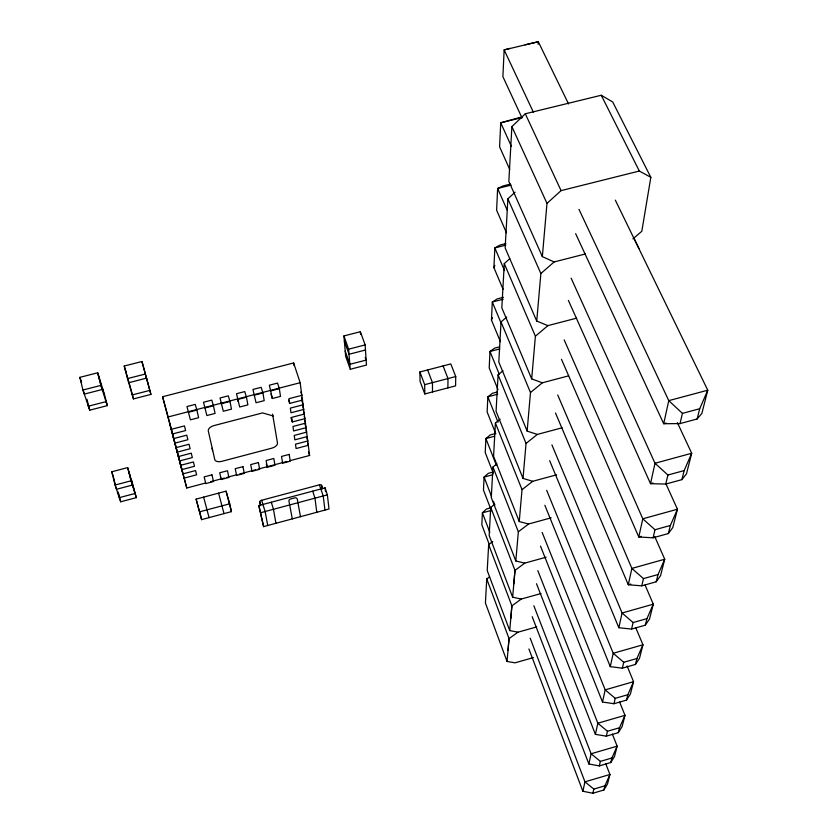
<?xml version="1.0" encoding="UTF-8"?>
<svg xmlns="http://www.w3.org/2000/svg" width="835" height="835" viewBox="0 0 835 835"><rect width="100%" height="100%" fill="white"/><g stroke="black" fill="none" stroke-linecap="round" stroke-linejoin="round"><path stroke-width="1.25" d="M447.904 387.889L447.988 378.579L443.082 365.918M455.733 376.543L455.586 385.874L424.806 393.963L420.047 381.324L419.88 371.972L450.796 363.914L455.733 376.543L424.681 384.674L424.806 393.963M500.415 341.682L491.46 320.045L492.306 302.03L497.232 298.899L503.421 297.312M503.077 289.286L493.913 267.67L494.842 247.922L499.988 245.072L505.874 243.58M489.654 576.787L486.753 578.968L485.417 603.006L507.043 661.456L515.028 662.823L533.461 657.583M492.681 541.518L488.663 544.608L487.222 570.555L509.736 630.592L518.013 632.178L536.686 626.918M494.497 504.455L490.73 507.409L489.174 535.517L512.648 597.213L521.249 599.05L541.007 593.528M496.908 463.863L492.974 467.026L491.283 497.556L515.811 560.984L524.756 563.124L546.121 557.206M500.102 419.16L495.416 423.021L493.568 456.296L519.245 521.541L528.565 524.015L551.152 517.825M503.004 370.719L498.088 374.873L496.073 411.3L523.013 478.413L532.73 481.294L556.632 474.812M506.709 317.049L501.031 321.986L498.808 362.025L527.135 431.09L537.302 434.43L562.112 427.791M509.799 258.662L504.277 263.609L501.825 307.823L531.686 378.902L542.332 382.795L568.666 375.844M515.101 192.175L507.878 198.855L505.154 247.932L536.728 321.068L547.917 325.619L576.651 318.145M632.93 238.862L641.812 231.285L650.83 177.323L612.702 101.964L601.263 95.253L525.298 113.779L511.886 126.617L508.849 181.414L542.343 256.616L554.116 261.95L585.429 253.955M538.126 44.307L538.304 41.75L525.1 44.787M508.024 650.194L509.037 638.598L486.753 578.968M510.801 618.422L511.886 605.876L488.663 544.608M513.796 584.009L514.986 570.399L490.73 507.409M507.043 661.456L509.037 638.598L518.013 632.178M509.736 630.592L511.886 605.876L521.249 599.05M512.648 597.213L514.986 570.399L524.756 563.124M515.811 560.984L518.347 531.801L492.974 467.026M519.245 521.541L522.021 489.654L495.416 423.021M523.013 478.413L526.05 443.448L498.088 374.873M527.135 431.09L530.486 392.544L501.031 321.986M531.686 378.902L535.402 336.223L504.277 263.609M536.728 321.068L540.871 273.546L507.878 198.855M542.343 256.616L546.988 203.375L511.886 126.617M605.667 763.576L609.936 774.483L607.515 783.981L603.872 789.993L592.86 793.25L582.882 791.256L584.949 781.842L530.194 638.211M612.347 734.069L617.148 746.156L614.518 756.458L610.771 762.532L599.311 765.904L588.873 763.983L591.128 753.765L533.847 605.73M619.633 702.068L624.987 715.334L622.138 726.554L618.276 732.681L606.314 736.167L595.397 734.351L597.839 723.225L537.813 570.597M627.116 666.017L633.556 681.684L630.435 693.958L626.469 700.106L613.965 703.728L602.505 702.026L605.177 689.867L542.145 532.438M635.884 627.983L642.95 644.797L639.516 658.262L635.435 664.43L622.346 668.188L610.281 666.643L613.214 653.283L546.674 490.302M645.079 585.064L653.294 604.175L649.505 619.027L645.298 625.175L631.573 629.079L618.839 627.732L622.075 613.005L551.925 444.909M592.86 793.25L593.842 789.085L604.916 785.818L609.936 774.483L584.949 781.842L593.842 789.085M599.311 765.904L600.375 761.384L611.909 758.003L617.148 746.156L591.128 753.765L600.375 761.384M606.314 736.167L607.473 731.251L619.518 727.744L624.987 715.334L597.839 723.225L607.473 731.251M613.965 703.728L615.238 698.342L627.826 694.71L633.556 681.684L605.177 689.867L615.238 698.342M622.346 668.188L623.745 662.28L636.928 658.502L642.95 644.797L613.214 653.283L623.745 662.28M631.573 629.079L633.107 622.555L646.948 618.631L653.294 604.175L622.075 613.005L633.107 622.555M555.505 413.001L628.285 584.75L641.76 585.846L643.472 578.613L658.032 574.532L664.733 559.231L654.734 536.55M561.475 359.29L638.785 537.009L653.095 537.792L654.995 529.734L670.359 525.466L677.456 509.225L666.163 484.331M568.384 300.381L650.517 483.684L665.766 484.06L667.896 475.021L655.005 463.258L571.14 278.201M575.639 233.654L663.7 423.721L680.024 423.595L682.435 413.377L668.772 400.643L578.979 209.334M603.872 789.993L604.916 785.818M610.771 762.532L611.909 758.003M618.276 732.681L619.518 727.744M626.469 700.106L627.826 694.71M635.435 664.43L636.928 658.502M645.298 625.175L646.948 618.631M641.76 585.846L656.206 581.786L658.032 574.532M653.095 537.792L668.334 533.555L670.359 525.466M665.766 484.06L681.882 479.645L684.168 470.575L691.704 453.259L677.342 422.604M680.024 423.595L697.131 418.982L699.709 408.722L707.767 390.206L615.332 200.139M493.913 267.67L494.852 265.373M491.46 320.045L492.431 317.665M656.206 581.786L660.537 575.691L664.733 559.231L631.876 568.416L628.285 584.75L630.769 584.051M668.334 533.555L672.791 527.574L677.456 509.225L642.793 518.806L638.785 537.009L641.217 536.341M681.882 479.645L686.474 473.842L691.704 453.259L655.005 463.258L650.517 483.684L652.991 483.006M697.131 418.982L701.849 413.44L707.767 390.206L668.772 400.643L663.7 423.721L666.163 423.063M546.988 203.375L561.078 190.62L639.328 171.039L650.83 177.323M540.871 273.546L554.116 261.95M535.402 336.223L547.917 325.619M530.486 392.544L542.332 382.795M526.05 443.448L537.302 434.43M522.021 489.654L532.73 481.294M518.347 531.801L528.565 524.015M667.896 475.021L684.168 470.575M490.99 507.774L486.481 508.995L482.4 512.836L481.837 524.871L489.216 544.326M490.834 510.54L482.4 512.836L489.821 532.312M682.435 413.377L699.709 408.722M263.609 526.603L329.011 508.995L327.362 494.842L325.076 487.838L258.84 505.561L263.609 526.603L258.84 505.561M492.974 472.099L488.308 473.351L484.081 477.119L483.465 490.082L491.429 510.769M492.838 474.75L484.081 477.119L491.585 496.533M260.437 505.582L259.748 501.918A2.15 1.106 -16.6 0 1 261.616 500.269L319.398 484.832A2.129 1.106 -17.9 0 1 321.59 485.385L322.602 488.517M201.621 519.61L231.441 511.636L229.709 503.797L226.055 491.157L196.11 499.121L201.621 519.61L196.11 499.121M260.958 512.638L327.362 494.842M199.628 511.824L229.709 503.797M495.124 433.605L490.281 434.899L485.886 438.563L485.229 452.57L493.297 473.215M494.539 436.246L485.886 438.563L496.366 465.21M182.98 473.883L195.557 470.564L196.611 474.823L184.097 478.121M496.95 392.095L492.399 393.295L487.849 396.813L487.139 411.989L495.792 433.751M497.65 394.224L487.849 396.813L498.036 422.239M120.678 501.783L136.366 497.629L127.661 467.61L111.765 471.775L115.053 485.041L120.678 501.783L118.601 493.433M180.339 464.093L186.779 488.005L205.577 483.027M210.587 481.701L224.375 478.048M226.88 477.38L236.91 474.729M239.415 474.061L255.708 469.75M258.213 469.082L287.042 461.452M289.547 460.784L309.608 455.472L300.162 382.712L293.638 362.954L162.585 396.74L182.583 472.641M221.212 479.499L228.915 477.453L227.464 470.742L219.709 472.787L221.212 479.499L220.586 477.328M267.304 467.287L274.955 465.252L273.828 458.478L266.125 460.513L267.304 467.287L266.313 464.062M290.893 417.573L292.302 421.946L304.952 418.638L304.243 416.456M178.429 456.536L191.236 453.175L192.332 457.58L179.588 460.93M115.053 485.041L131.022 480.835L136.366 497.629M181.853 469.604L194.492 466.274L193.417 461.953L180.725 465.283L176.905 450.973M307.28 436.559L294.849 439.836L294.223 435.421L306.706 432.133L305.996 429.973M272.356 398.514L280.497 396.395L279.339 388.672L277.544 383.088L269.361 385.206L272.356 398.514L270.947 394.057M171.3 429.336L184.462 425.902L185.61 430.557L172.511 433.97M499.455 346.88L494.717 348.122L489.978 351.462L489.206 367.974L497.994 389.653M288.597 400.111L289.672 403.42L302.552 400.059L301.821 397.857M499.737 348.926L489.978 351.462L499.351 374.404M174.912 443.124L187.896 439.721L186.758 435.16L173.722 438.563L169.745 423.679M176.091 447.633L189.013 444.251L190.129 448.729L177.27 452.111L173.367 437.509M365.469 350.022L349.02 354.27L344.354 341.056M350.241 369.268L366.471 365.062L365.125 344.918L360.376 331.714L343.926 335.931L345.638 356.159L350.241 369.268L348.602 349.176L343.926 335.931M162.585 396.74L168.148 416.957L300.162 382.712M188.564 412.229L196.862 410.068L198.636 417.688L190.39 419.828L186.957 406.551L195.233 404.401L196.862 410.068M205.159 407.918L213.436 405.768L211.777 400.122L203.51 402.261L206.861 415.548L215.086 413.408L213.436 405.768M221.713 403.629L229.969 401.478L228.279 395.842L220.033 397.982L223.3 411.269L231.493 409.14L229.969 401.478M238.226 399.339L246.471 397.199L244.738 391.584L236.514 393.713L239.687 407.01L247.87 404.881L246.471 397.199M254.706 395.07L262.921 392.93L261.167 387.325L252.953 389.454L256.042 402.752L264.204 400.633L262.921 392.93M271.135 390.801L279.339 388.672M510.049 48.378L504.152 49.902L502.889 76.632L522.032 117.954M503.275 299.212L492.306 302.03L501.324 323.646M132.274 394.913L149.82 390.394M104.187 393.556L97.695 372.796L79.847 377.347L82.947 389.997L89.721 410.173L107.308 405.643L104.156 393.17M127.463 378.224L133.443 398.911L150.916 394.412L147.565 382.033M348.602 349.176L365.125 344.918M141.96 361.513L145.353 374.028L127.525 378.589L124.227 366.033L141.96 361.513L147.659 382.399M82.947 389.997L100.878 385.405L107.308 405.643M146.48 378.161L128.726 382.712L128.36 381.313M505.853 245.135L494.842 247.922L504.559 270.644M510.415 184.107L503.004 185.954L497.639 188.459L496.616 210.19L506.48 232.85M511.187 185.088L497.639 188.459L507.075 209.929M520.633 117.234L500.729 122.797L499.591 146.835L509.726 169.442M521.906 117.62L500.729 122.797L511.479 146.522M273.149 415.966L262.576 412.908L213.979 425.589A6.701 3.757 -15.7 0 0 208.301 430.975L214.762 459.542A6.513 3.549 -15.8 0 0 221.818 461.337L271.824 448.155A6.471 3.538 -17 0 0 277.481 443.02L272.596 414.212M643.472 578.613L631.876 568.416L557.738 395.018M654.995 529.734L642.793 518.806L564.189 339.918M601.263 95.253L639.328 171.039M633.838 237.954L638.942 248.444M568.552 103.937L538.304 41.75L504.152 49.902L533.523 112.495M525.298 113.779L561.078 190.62M549.67 460.669L618.839 627.732M544.858 505.269L610.281 666.643M540.495 546.132L602.505 702.026M536.508 583.738L595.397 734.351M493.464 501.386L494.873 505.018M532.187 616.679L588.873 763.983M427.624 369.957L432.457 382.639L432.509 391.939M528.899 648.941L582.882 791.256M419.88 371.972L424.681 384.674M365.198 357.464L366.137 360.094L349.844 364.31L345.22 351.17M83.291 390.634L84.325 394.089L102.183 389.517L98.384 375.228M89.042 407.783L88.04 404.798L88.385 406.196L106.045 401.656L105.69 400.257L106.64 403.253M111.765 471.775L113.195 476.054M79.847 377.347L81.225 381.47M80.536 379.779L81.569 382.868M300.84 392.001L301.936 395.32L288.993 398.681L289.672 403.42M301.717 400.372L303.157 404.766L290.34 408.117L290.998 412.772L303.763 409.432L302.688 406.144M303.648 411.864L304.358 414.056L291.655 417.375L292.302 421.946M304.483 419.911L305.547 423.178L292.949 426.476L293.586 430.964L306.132 427.677L305.067 424.42M306.8 437.707L307.854 440.943L295.475 444.21L296.091 448.541L308.407 445.285L307.718 443.135M319.398 484.832L323.228 495.948L324.94 510.091M308.449 451.923L309.608 455.472M312.708 491.147L314.962 498.161L316.799 512.283M261.616 500.269L265.133 511.521L267.722 525.497M259.748 501.918L260.697 505.081M124.227 366.033L130.239 386.866M231.441 511.636L226.055 491.157M218.582 493.141L223.999 513.619M203.615 497.128L209.084 517.616M145.259 373.662L150.916 394.412M146.104 376.773L146.835 379.361M130.166 386.501L133.443 398.911M125.427 370.187L125.793 371.575M168.148 416.957L186.779 488.005M131.7 480.375L135.051 493.485L119.29 497.65L117.756 491.502M129.018 471.9L132.379 485.093L116.472 489.279L115.814 486.628M127.661 467.61L131.022 480.835M102.882 389.162L103.237 390.54M99.01 376.929L99.365 378.328M97.695 372.796L100.878 385.405M113.487 477.234L115.522 485.448M86.955 399.266L89.721 410.173M212.038 448.218L212.601 450.702M220.941 402.366L221.4 404.558M237.568 399.203L237.985 401.405M275.926 523.294L273.462 509.287L271.312 502.232L271.5 503.328M292.302 518.879L288.993 501.303A2.15 1.837 -8.6 0 1 290.517 498.996L294.661 497.879A2.15 1.837 -8.3 0 1 297.281 499.09L300.475 516.677M293.638 362.954L293.983 365.532M321.59 485.385L322.039 489.091M325.076 487.838L325.535 491.721M360.376 331.714L360.553 334.282M211.944 474.844L204.168 476.9L205.775 483.59L213.499 481.544L211.944 474.844M242.954 466.64L235.209 468.696L236.608 475.418L244.3 473.382L242.954 466.64M258.412 462.559L250.688 464.604L251.972 471.347L259.643 469.312L258.412 462.559M289.213 454.407L281.531 456.442L282.595 463.227L290.236 461.212L289.213 454.407"/></g></svg>
